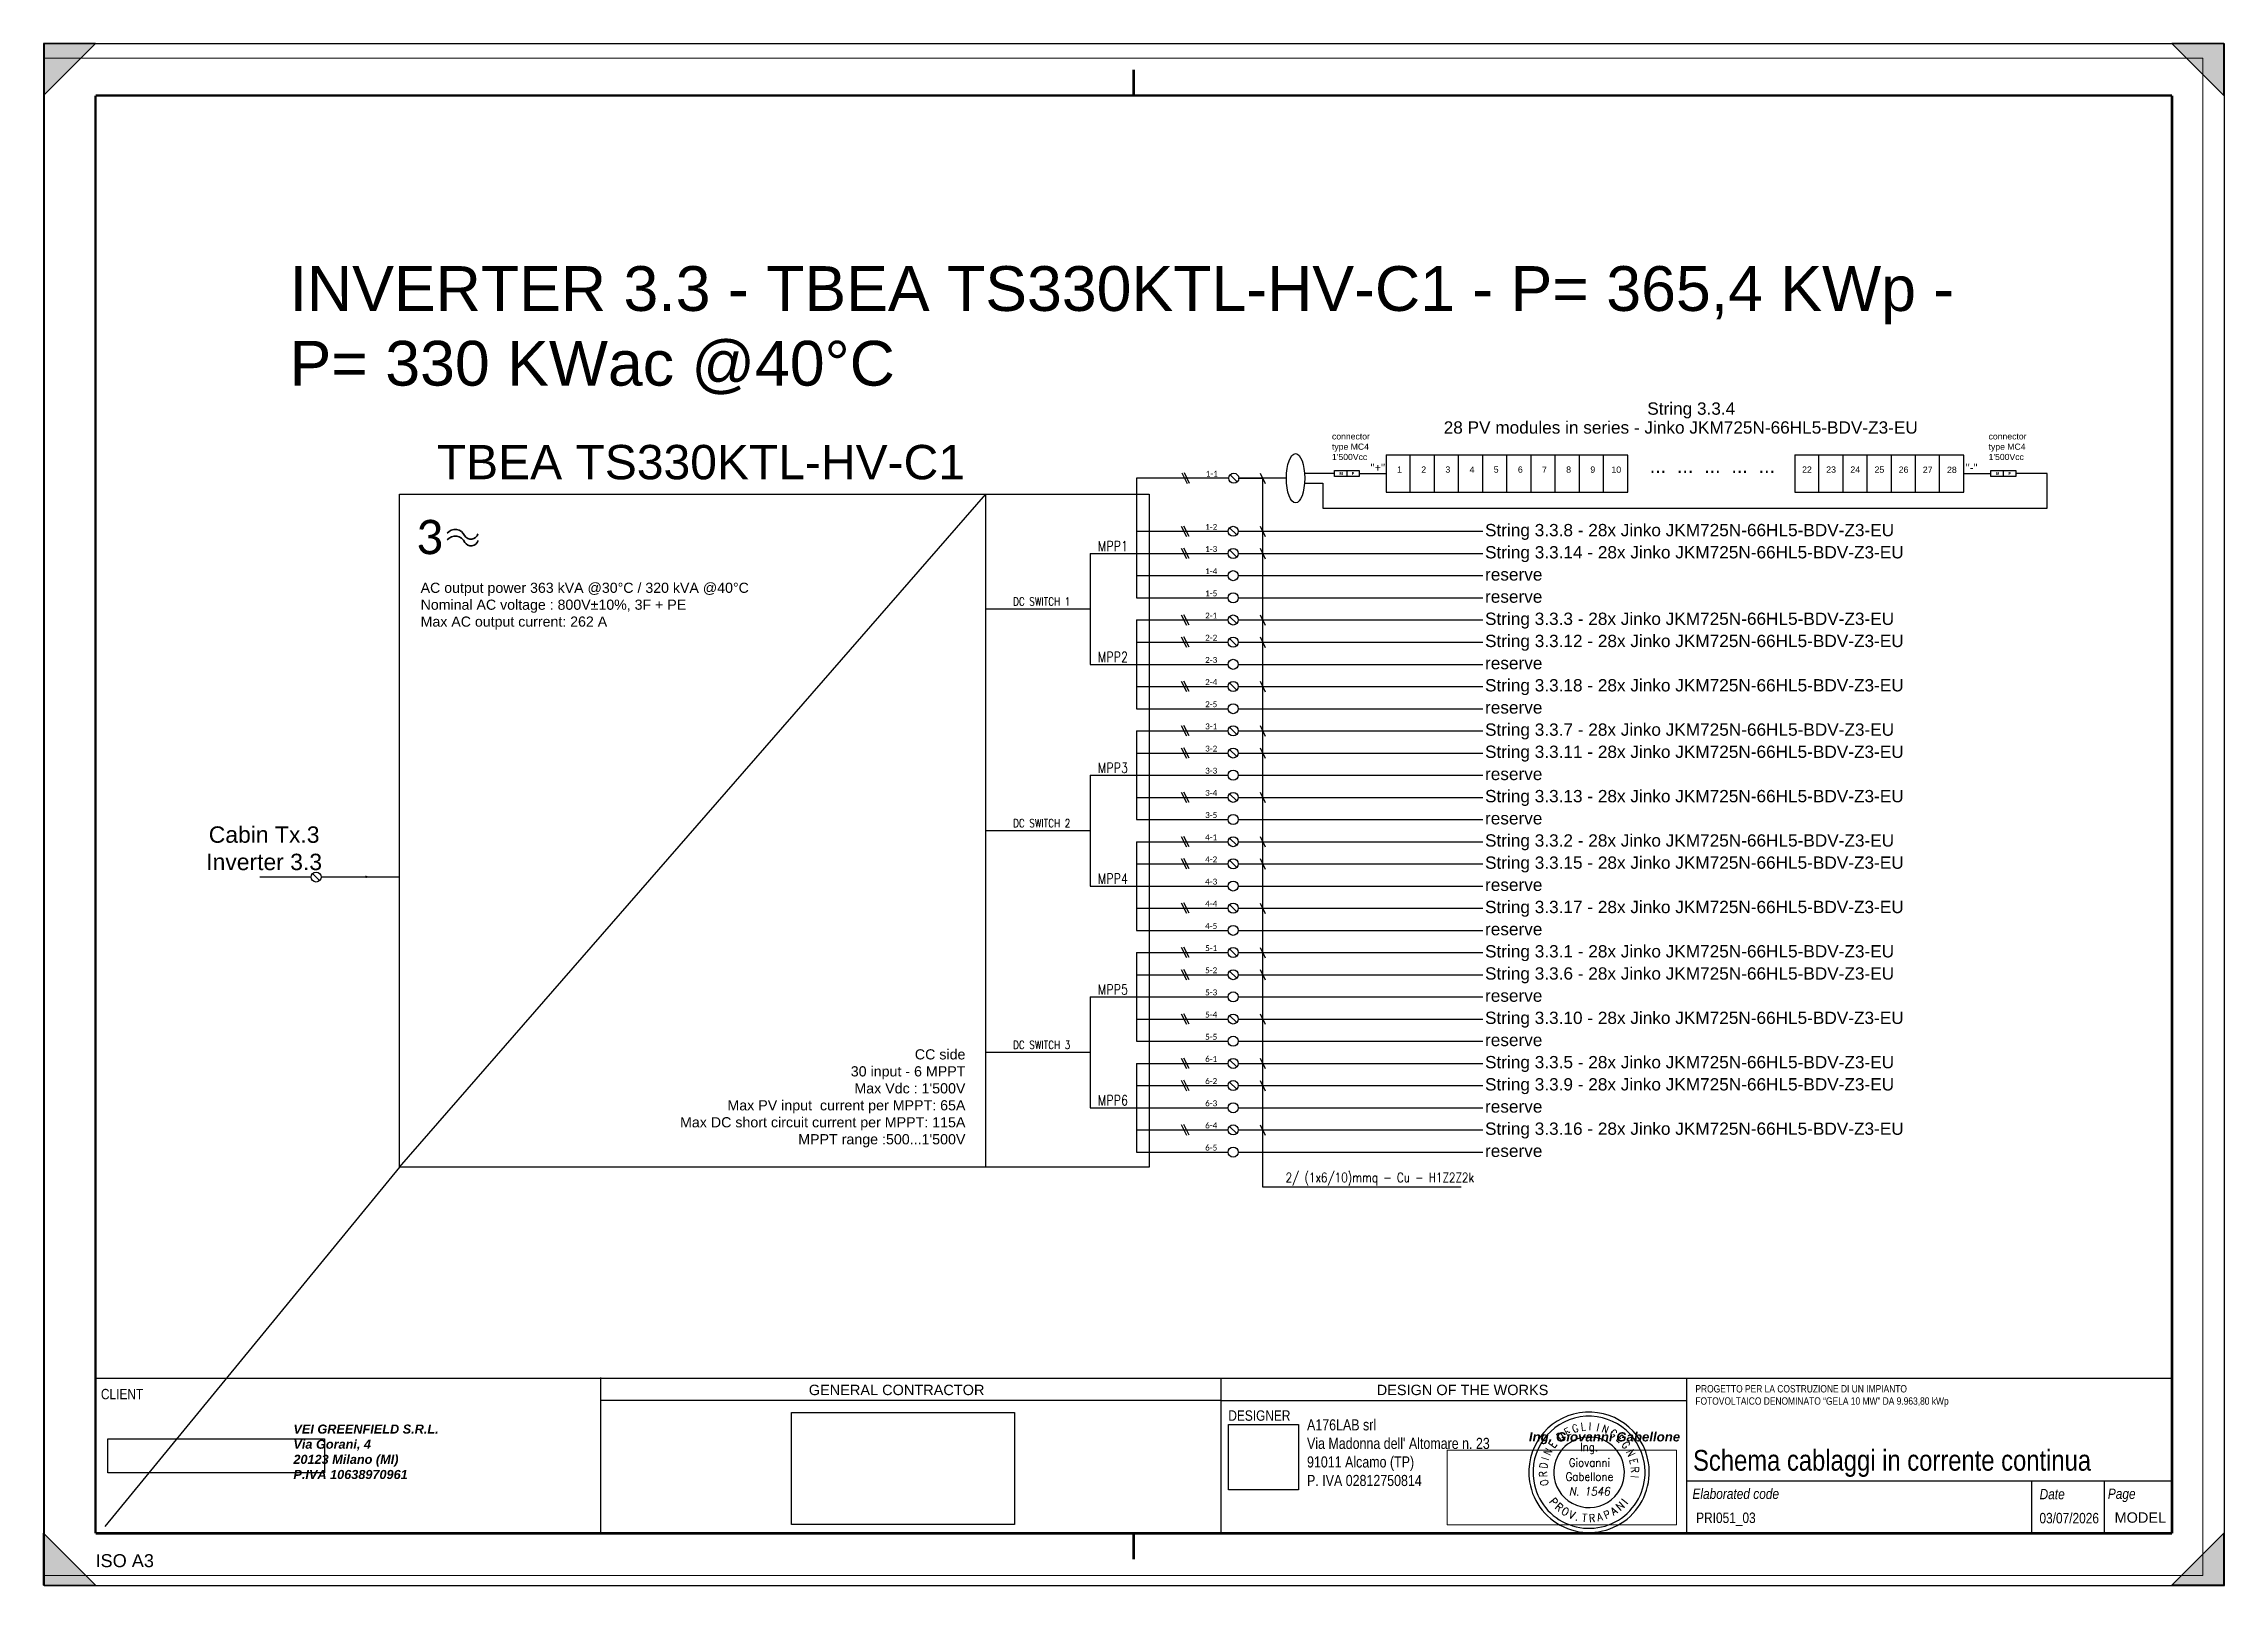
# Paper-space layout '3.3' of a CAD drawing. Header units: millimetres. Extents: x 2 to 422, y 0 to 297.
# The model-space entities are those that its viewports show. They can reach past a viewport. Long polylines and large blocks are cut down to what shows.
import ezdxf
from ezdxf.enums import TextEntityAlignment as Align

# ---------------------------------------------------------------- set-up
doc = ezdxf.new("R2010")
doc.units = ezdxf.units.MM
doc.header["$XCLIPFRAME"] = 2
doc.linetypes.add('CONTINUA', pattern=[0])
doc.linetypes.add('TRATTEGGIATA', pattern=[19.049999999999997, 12.7, -6.349999999999998])
for name, color, linetype in [('-Testi', 1, 'Continuous'), ('firme', 7, 'Continuous'), ('ISO Formato', 7, 'Continuous'), ('ISO FORMATO A3 SENZA TESTATA', 7, 'Continuous'), ('ISO LINEA DI TAGLIO', 253, 'Continuous'), ('ISO Testo', 7, 'Continuous'), ('testata', 7, 'CONTINUA'), ('TIMBRO', 153, 'Continuous'), ('TRATTEGGIATA', 40, 'TRATTEGGIATA')]:
    doc.layers.add(name, color=color, linetype=linetype)
doc.layers.add('Livello 1', color=7, linetype='Continuous', lineweight=0)
doc.styles.add('ARIAL', font='arial.ttf')
doc.styles.add('Formato ISO', font='arial.ttf')
doc.styles.add('Legend', font='calibri.ttf')
doc.styles.add('ROMANS', font='romans.shx', dxfattribs={"width": 0.8, "height": 0.2})
doc.styles.add('ROMANT', font='romant.shx', dxfattribs={"height": 0.2})
doc.styles.add('SIMPLEX', font='SIMPLEX', dxfattribs={"width": 0.8})
doc.styles.get("Standard").update_dxf_attribs({"font": 'arial.ttf'})
doc.styles.add('VALE', font='swissc.ttf')
picture_1 = doc.add_image_def('image1.jpg', size_in_pixel=(539, 175))
picture_2 = doc.add_image_def('image2.png', size_in_pixel=(565, 89))
picture_3 = doc.add_image_def('image3.png', size_in_pixel=(500, 251))
picture_4 = doc.add_image_def('image4.jpg', size_in_pixel=(1111, 1036))

# ---------------------------------------------------------------- blocks, each defined once
blk = doc.blocks.new('A$C63187F01')
at = {"layer": 'TIMBRO'}
for radius, start, end in [(1.15999999999999, 9.105136027296592, 189.1051360272949), (1.07999999999999, 9.105136027296592, 189.1051360272949), (0.679999999999991, 9.105136027296592, 189.1051360272949), (1.15999999999999, 189.1051360272949, 9.105136027296592), (1.07999999999999, 189.1051360272949, 9.105136027296592), (0.679999999999991, 189.1051360272949, 9.105136027296592)]:
    blk.add_arc((0, 0), radius, start, end, dxfattribs=at)
at = {"layer": 'TIMBRO', "style": 'ROMANT', "width": 0.85}
for s, rotation, p in [('E', 28.17592029116496, (-0.3824660734296117, 0.7140165983191907)), ('G', 17.52598430968996, (-0.2439220152376436, 0.772400188038816)), ('L', 7.090058753132115, (-0.0999777312645449, 0.803806228671547)), ('I', 358.7961288682809, (0.0170180748996245, 0.8098212056538756)), ('I', 348.6434814339645, (0.1594998227646158, 0.7941409236011197)), ('N', 339.280516534409, (0.2865722665468979, 0.7576122596989592)), ('N', 63.48437489733794, (-0.7247982432181193, 0.361617901420729)), ('E', 52.40714180735711, (-0.6418162093914364, 0.4941375854581338)), ('D', 38.61204339177493, (-0.505475523407938, 0.632925347284683)), ('G', 327.7755559631449, (0.4319221628173297, 0.685232256440969)), ('E', 317.1256199816696, (0.5511185261302673, 0.5936062416754027)), ('G', 306.4756840001942, (0.6513284743503789, 0.4815300805769171)), ('N', 294.9707234289304, (0.7342841281877384, 0.341945637626182)), ('R', 92.43304528897123, (-0.8092697948665675, -0.0343860308355062)), ('D', 81.56919470707903, (-0.8012468547890723, 0.1187580636865988)), ('I', 72.84733979689435, (-0.7739731119752964, 0.238884118223126)), ('E', 283.8934903389495, (0.7863024527493963, 0.1944953798943487)), ('R', 273.2435543574741, (0.8087024140580465, 0.0458301810675153)), ('O', 103.0829812704469, (-0.7889750302312581, -0.1833532156019828)), ('I', 264.307886566424, (0.8060060775601128, -0.0803380540972825))]:
    blk.add_text(s, height=0.15, rotation=rotation, dxfattribs=at).set_placement(p, align=Align.CENTER)
at = {"layer": 'TIMBRO', "style": 'ROMANS', "width": 0.9}
for s, p in [('Ing.', (1.313009079e-07, 0.4085925105044482)), ('Giovanni', (0.0075545987859016, 0.1075051202444968)), ('Gabellone', (0.007554585066373, -0.1638305355915151))]:
    blk.add_text(s, height=0.16, dxfattribs=at).set_placement(p, align=Align.CENTER)
at = {"layer": 'TIMBRO', "style": 'ROMANS', "oblique": 10, "width": 0.9}
blk.add_text('N. 1546', height=0.16, dxfattribs=at).set_placement((0.007554585066373, -0.4484680293613508), align=Align.CENTER)
at = {"layer": 'TIMBRO', "style": 'ROMANT', "text_generation_flag": 6, "width": 0.9}
for s, rotation, p in [('P', 129.9701413897099, (-0.73572414304485, -0.6166927803541284)), ('R', 139.5111729515321, (-0.623327763049133, -0.7301112927575844)), ('O', 148.8609498648018, (-0.4964321285984569, -0.8216782470621808)), ('V', 158.2107267780695, (-0.3563462401526749, -0.8914131237137182)), ('T', 174.3802347924072, (-0.0940091668817331, -0.9553859306804637)), ('R', 183.7300117056766, (0.0624528102228794, -0.9579664119870015)), ('A', 193.4622252675087, (0.2234920665997322, -0.933622673335947)), ('P', 203.0032568293325, (0.3751521134961706, -0.8836633361973014)), ('A', 212.5442883911549, (0.5164333161652053, -0.8092568380647691)), ('N', 222.6586311643547, (0.6505237136199185, -0.705987888010924)), ('I', 230.858393287566, (0.7445646931580825, -0.605989618477409)), ('.', 165.069514478294, (-0.2473410615262708, -0.9275895640222842))]:
    blk.add_text(s, height=0.15, rotation=rotation, dxfattribs=at).set_placement(p, align=Align.CENTER)
blk = doc.blocks.new('TESTATA_ORIZ')
for points in [[(-0.0699676079475467, 29.90025059768198), (400.149622289405, 29.90025059768198)], [(97.1902921321962, 30.02336188326467), (97.1902921321962, -0.0177559400219707)], [(216.7129702017337, 29.90025059768198), (216.7129702017337, 0)], [(306.4132899808174, 29.95782913373592), (306.4132899808174, -0.0373489915230039)], [(216.7129702017337, 25.58466010262339), (97.1902921321962, 25.58466010262339)], [(216.7129702017337, 25.58466010262339), (306.4132899808174, 25.58466010262339)], [(306.4132899808174, 10.09393447839386), (399.9946335071397, 10.09393447839386)], [(372.8528758033935, 10.06120158330736), (372.8528758033935, -0.0017945035822322)], [(386.8552724335677, 10.09393447839386), (386.8552724335677, 0)]]:
    blk.add_lwpolyline(points)
blk.add_lwpolyline([(0, 29.90025059768198), (400, 29.90025059768198), (400, 0), (0, 0)], close=True)
at = {"layer": 'firme', "xscale": 10, "yscale": 10, "zscale": 10}
blk.add_blockref('A$C63187F01', (287.6416002064349, 11.75734535063213), dxfattribs=at)
at = {"char_height": 2, "attachment_point": 1, "style": 'VALE'}
for s, width, insert in [('\\pxql;CLIENT', 62.13257653758773, (0.9716305739987092, 27.82619541131167)), ('\\pxql;DESIGNER', 62.13257653758773, (218.152149374866, 23.68897433024338)), ('\\pxql;{\\fSwis721 Cn BT|b0|i1|c0|p34;Elaborated code}', 57.42921800797819, (307.5581105855974, 8.620199347302531)), ('\\pxql;{\\fSwis721 Cn BT|b0|i1|c0|p34;Date}', 57.42921800797819, (374.4343936400085, 8.559032495573973)), ('\\pxql;{\\fSwis721 Cn BT|b0|i1|c0|p34;Page}', 57.42921800797819, (387.5775412735152, 8.620199347302531))]:
    blk.add_mtext_dynamic_manual_height_columns(s, width=width, gutter_width=25, heights=[8.879778938413974], dxfattribs=dict(at, insert=insert))
at = {"attachment_point": 4, "style": 'VALE'}
for s, insert, char_height, width in [('{\\f@Arial Unicode MS|b0|i0|c0|p34;GENERAL CONTRACTOR}', (137.3333100181189, 27.61036141397017), 2, 62.13257653758773), ('{\\f@Arial Unicode MS|b0|i0|c0|p34;DESIGN OF THE WORKS}', (246.743246528662, 27.61036141397017), 2, 62.13257653758773), ('{\\H0.83333x;\\C250;\\c1710618;PROGETTO PER LA COSTRUZIONE DI UN IMPIANTO\\PFOTOVOLTAICO DENOMINATO “GELA 10 MW” DA 9.963,80 kWp}', (308.1288091407623, 26.45304518701414), 1.7, 96.45484136060873)]:
    blk.add_mtext(s, dxfattribs=dict(at, insert=insert, char_height=char_height, width=width))
at = {"insert": (388.8723227745414, 3.023095414783931), "char_height": 2, "attachment_point": 4}
blk.add_mtext('MODEL', dxfattribs=at)
at = {"style": 'VALE'}
for tag, height, p in [('TITOLO_ELABORATO', 4, (307.6799596854908, 14.06286495316817)), ('EL', 2, (308.2763400574549, 2.988306874538372)), ('DATA1', 2, (374.4038837955039, 2.927140022809808))]:
    blk.add_attdef(tag, text='', height=height, dxfattribs=at).set_placement(p, align=Align.MIDDLE_LEFT)
at = {"layer": 'Livello 1'}
for s, insert, char_height, attachment_point in [('\\pxql;{\\fArial|b1|i1|c0|p34;\\H0.58333x;\\C250;\\c1710618;VEI GREENFIELD S.R.L.\\PVia Gorani, 4\\P20123 Milano (MI)\\PP.IVA 10638970961}', (52.04005891364793, 20.95944437869185), 3, 2), ('{\\fArial|b1|i1|c0|p34;\\H11.83894x;\\W1.02632;Ing. Giovanni Gabellone}', (276.05221707422, 17.16431292448878), 0.15, 7)]:
    blk.add_mtext(s, dxfattribs=dict(at, insert=insert, char_height=char_height, attachment_point=attachment_point))
at = {"layer": 'testata', "linetype": 'CONTINUA', "lineweight": 25, "insert": (258.7298298923781, 15.52275412109771), "char_height": 3, "width": 50.83305338474382, "attachment_point": 5, "style": 'ARIAL'}
blk.add_mtext("\\pxql;{\\H0.71429x;\\W0.8;A176LAB srl\\PVia Madonna dell' Altomare n. 23\\P91011 Alcamo (TP)\\PP. IVA 02812750814}", dxfattribs=at)
image = blk.add_image(picture_3, insert=(134.0290691254413, 1.710914103838149), size_in_units=(42.92731988865225, 21.549514584103427))
image.dxf.flags = 7
image = blk.add_image(picture_2, insert=(2.286596279577508, 11.651344692531), size_in_units=(41.74781706432985, 6.5762048119032945))
image.set_boundary_path([(-0.5, -0.5), (564.5, 88.49999999999999)])
image.dxf.clipping = 0
image = blk.add_image(picture_4, insert=(218.2123042816674, 8.373210778518114), size_in_units=(13.48003219349629, 12.570039021118054))
image.dxf.flags = 7
at = {"color": 7, "lineweight": 0, "true_color": 0xffffff}
image = blk.add_image(picture_1, insert=(260.2868776868563, 1.650954984690542), size_in_units=(44.21120616239327, 14.354287715062734), dxfattribs=at)
image.set_boundary_path([(-0.5, -0.5), (538.4999999999999, 174.5)])
image.dxf.clipping = 0
blk = doc.blocks.new('*U100')
at = {"layer": 'ISO Testo'}
h = blk.add_hatch(color=256, dxfattribs=at)
h.paths.add_polyline_path([(420.0000090385009, 297.0325926260448), (410.000009038501, 297.0325926260448), (420.0000090385009, 287.0325926260448)])
h.paths.add_polyline_path([(420.0000090385009, 10.03259262604479), (410.000009038501, 0.0325926260447886), (420.0000090385009, 0.0325926260447886)])
h.paths.add_polyline_path([(9.0385010481e-06, 10.03259262604479), (9.0385010481e-06, 0.0325926260447886), (10.00000903850104, 0.0325926260447886)])
h.paths.add_polyline_path([(10.00000903850104, 297.0325926260448), (9.0385010481e-06, 297.0325926260448), (9.0385010481e-06, 287.0325926260448)])
at = {"layer": 'ISO Formato', "const_width": 0.5}
for points in [[(210.0000090385011, 287.0325926260448), (10.00000903850104, 287.0325926260448)], [(10.00000903850104, 287.0325926260448), (10.00000903850104, 10.03259262604479)], [(10.00000903850104, 10.03259262604479), (210.0000090385011, 10.03259262604479)]]:
    blk.add_lwpolyline(points, dxfattribs=at)
at = {"layer": 'ISO FORMATO A3 SENZA TESTATA', "const_width": 0.5}
for points in [[(210.0000090385011, 287.0325926260448), (410.000009038501, 287.0325926260448)], [(410.000009038501, 287.0325926260448), (410.000009038501, 10.03259262604479)], [(410.000009038501, 10.03259262604479), (210.0000090385011, 10.03259262604479)]]:
    blk.add_lwpolyline(points, dxfattribs=at)
at = {"layer": 'ISO LINEA DI TAGLIO'}
blk.add_lwpolyline([(0.0974469984366806, -1.8687860575e-06), (420.1012052352025, -1.8687860575e-06), (420.1012052352025, 297.0122579247036), (0.0974469984366806, 297.0122579247036)], close=True, dxfattribs=at)
at = {"layer": 'ISO Testo'}
for p, q in [((9.0385010481e-06, 297.0325926260448), (9.0385010481e-06, 287.0325926260448)), ((10.00000903850104, 297.0325926260448), (9.0385010481e-06, 297.0325926260448)), ((10.00000903850104, 297.0325926260448), (9.0385010481e-06, 287.0325926260448)), ((420.0000090385009, 297.0325926260448), (410.000009038501, 297.0325926260448)), ((420.0000090385009, 287.0325926260448), (410.000009038501, 297.0325926260448)), ((420.0000090385009, 287.0325926260448), (420.0000090385009, 297.0325926260448)), ((9.0385010481e-06, 0.0325926260447886), (9.0385010481e-06, 10.03259262604479)), ((9.0385010481e-06, 10.03259262604479), (10.00000903850104, 0.0325926260447886)), ((410.000009038501, 0.0325926260447886), (420.0000090385009, 10.03259262604479)), ((420.0000090385009, 0.0325926260447886), (420.0000090385009, 10.03259262604479)), ((9.0385010481e-06, 0.0325926260447886), (10.00000903850104, 0.0325926260447886)), ((420.0000090385009, 0.0325926260447886), (410.000009038501, 0.0325926260447886))]:
    blk.add_line(p, q, dxfattribs=at)
at = {"layer": 'ISO Testo', "const_width": 0.5}
for points in [[(210.0000090385011, 287.0325926260448), (210.0000090385011, 292.0325926260448)], [(210.0000090385011, 10.03259262604479), (210.0000090385011, 5.032592626044788)]]:
    blk.add_lwpolyline(points, dxfattribs=at)
at = {"layer": 'ISO Testo', "style": 'Formato ISO'}
blk.add_text('ISO A3', height=2.5, dxfattribs=at).set_placement((10.00000903850104, 3.512349110778814))
blk = doc.blocks.new('P00102')
at = {"color": 1, "linetype": 'ByBlock', "lineweight": 25}
for p, q in [((0.0185414473933605, 3.62500173526314), (-3.581458552606548, -3.574998264736676)), ((1.818541447393428, 3.62500173526314), (-1.78145855260648, -3.574998264736676)), ((3.618541447393609, 3.62500173526314), (0.0185414473934742, -3.574998264736676))]:
    blk.add_line(p, q, dxfattribs=at)
blk = doc.blocks.new('P00')
at = {"color": 1}
for points in [[(-18.69457844420282, 25.69178981461047), (6.820592160970078, -25.33855139573532)], [(19.57817746355653, -25.33855139573532), (-5.93699314161455, 25.69178981461047)]]:
    blk.add_lwpolyline(points, dxfattribs=at)

msp = doc.modelspace()

# ---------------------------------------------------------------- linework, layer by layer
for points in [[(50085.93061001699, 139496.449076063), (50207.20168132278, 139496.449076063), (50207.20168132278, 139465.7554456382), (50085.93061001699, 139465.7554456382)], [(53309.25326796039, 139496.449076063), (53430.52433926618, 139496.449076063), (53430.52433926618, 139465.7554456382), (53309.25326796039, 139465.7554456382)], [(45496.31285879033, 139379.218536011), (49176.36127245453, 139379.218536011), (49176.36127245453, 136074.845540222), (45496.31285879033, 136074.845540222)]]:
    msp.add_lwpolyline(points, close=True)
for points in [[(50146.56614566988, 139496.449076063), (50146.56614566988, 139465.7554456382)], [(50340.07795327831, 139572.287454484), (50340.07795327831, 139389.9170672172), (51525.84931087432, 139389.9170672172), (51525.84931087432, 139571.7611349596), (50340.07795327831, 139571.7611349596)], [(50458.6550890379, 139389.9170672172), (50458.6550890379, 139571.7611349596)], [(50577.23222479749, 139389.653907455), (50577.23222479749, 139571.4979751974)], [(50695.8093605571, 139389.3907476927), (50695.8093605571, 139571.2348154352)], [(50814.38649631671, 139389.9170672172), (50814.38649631671, 139571.7611349596)], [(50932.96363207631, 139389.653907455), (50932.96363207631, 139571.4979751974)], [(51051.54076783592, 139389.3907476927), (51051.54076783592, 139571.2348154352)], [(51170.11790359551, 139389.9170672172), (51170.11790359551, 139571.7611349596)], [(51288.69503935511, 139389.653907455), (51288.69503935511, 139571.4979751974)], [(51407.27217511471, 139389.3907476927), (51407.27217511471, 139571.2348154352)], [(52345.84931087432, 139572.287454484), (52345.84931087432, 139389.9170672172), (53175.88926119154, 139389.9170672172), (53175.88926119154, 139571.7611349596), (52345.84931087432, 139571.7611349596)], [(52464.42644663392, 139389.9170672172), (52464.42644663392, 139571.7611349596)], [(52583.00358239353, 139389.653907455), (52583.00358239353, 139571.4979751974)], [(52701.58071815313, 139389.3907476927), (52701.58071815313, 139571.2348154352)], [(52820.15785391273, 139389.9170672172), (52820.15785391273, 139571.7611349596)], [(52938.73498967233, 139389.653907455), (52938.73498967233, 139571.4979751974)], [(52938.73498967233, 139389.653907455), (52938.73498967233, 139571.4979751974)], [(53057.31212543194, 139389.3907476927), (53057.31212543194, 139571.2348154352)], [(53057.31212543194, 139389.3907476927), (53057.31212543194, 139571.2348154352)], [(53175.88926119154, 139389.9170672172), (53175.88926119154, 139571.7611349596)], [(53369.88880361329, 139496.449076063), (53369.88880361329, 139465.7554456382)], [(49115.2, 139457.8734797899), (49115.2, 138870.7452359463)], [(49609.52809284357, 139440.4876597593), (49574.7564527823, 139475.2592998206)], [(49613.82677697381, 139457.8734797899), (49733.8267769738, 139457.8734797899), (49733.8267769738, 135978.427001942)], [(49721.06919167122, 139483.3886503951), (49746.58436227639, 139432.3583091847)], [(49721.06919167122, 139483.3886503951), (49746.5843622764, 139432.3583091847)], [(50207.20168132278, 139481.1022608506), (50340.07795327831, 139481.1022608506)], [(53176.37699600487, 139481.1022608506), (53309.25326796039, 139481.1022608506)], [(45496.31285879033, 136074.845540222), (48374.58218751868, 139379.218536011)], [(48374.58218751868, 136074.845540222), (48374.58218751868, 139379.218536011)], [(49606.62533452414, 139179.8771845939), (49571.85369446286, 139214.6488246551)], [(49721.06919167122, 139222.7781752297), (49746.58436227639, 139171.7478340193)], [(48887, 139088.4237483984), (49115.2, 139088.4237483984)], [(48887, 139088.4237483984), (48887, 138544.227467268)], [(49606.62533452414, 139071.0379283678), (49571.85369446286, 139105.809568429)], [(49721.06919167122, 139113.9389190036), (49746.58436227639, 139062.9085777932)], [(48374.58218751868, 138816.3256078332), (48887, 138816.3256078332)], [(49115.2, 138761.9059797202), (49115.2, 138326.5489548159)], [(49606.62533452414, 138744.5201596896), (49571.85369446286, 138779.2917997508)], [(49721.06919167122, 138787.4211503254), (49746.58436227639, 138736.390809115)], [(49606.62533452414, 138635.6809034635), (49571.85369446286, 138670.4525435247)], [(49721.06919167122, 138678.5818940993), (49746.58436227639, 138627.5515528889)], [(48887, 138544.227467268), (49115.2, 138544.227467268)], [(49606.62533452414, 138418.0023910113), (49571.85369446286, 138452.7740310725)], [(49721.06919167122, 138460.9033816471), (49746.58436227639, 138409.8730404368)], [(49115.2, 138217.7096985897), (49115.2, 137782.3526736854)], [(49606.62533452414, 138200.3238785591), (49571.85369446286, 138235.0955186203)], [(49721.06919167122, 138243.2248691949), (49746.58436227639, 138192.1945279845)], [(49606.62533452414, 138091.484622333), (49571.85369446286, 138126.2562623943)], [(49721.06919167122, 138134.3856129689), (49746.58436227639, 138083.3552717585)], [(48887, 138000.0311861376), (49115.2, 138000.0311861376)], [(48887, 138000.0311861376), (48887, 137455.8349050071)], [(49606.62533452414, 137873.8061098809), (49571.85369446286, 137908.5777499421)], [(49721.06919167122, 137916.7071005167), (49746.58436227639, 137865.6767593063)], [(48374.58218751868, 137727.9330455724), (48887, 137727.9330455724)], [(49115.2, 137673.5134174593), (49115.2, 137238.156392555)], [(49606.62533452414, 137656.1275974287), (49571.85369446286, 137690.8992374899)], [(49721.06919167122, 137699.0285880645), (49746.58436227639, 137647.9982468541)], [(49606.62533452414, 137547.2883412026), (49571.85369446286, 137582.0599812638)], [(49721.06919167122, 137590.1893318384), (49746.58436227639, 137539.158990628)], [(45104.44726401697, 137482.677066225), (45069.67562395568, 137517.4487062863)], [(45496.31285879033, 137500.0628862556), (45111.64870646664, 137500.0628862556)], [(48887, 137455.8349050071), (49115.2, 137455.8349050071)], [(49606.62533452414, 137329.6098287505), (49571.85369446286, 137364.3814688117)], [(49721.06919167122, 137372.5108193863), (49746.58436227639, 137321.4804781759)], [(49606.62533452414, 137111.9313162983), (49571.85369446286, 137146.7029563595)], [(49721.06919167122, 137154.8323069341), (49746.58436227639, 137103.8019657237)], [(49115.2, 137129.3171363289), (49115.2, 136693.9601114246)], [(49606.62533452414, 137003.0920600722), (49571.85369446286, 137037.8637001335)], [(49721.06919167122, 137045.993050708), (49746.58436227639, 136994.9627094977)], [(48887, 136911.6386238767), (49115.2, 136911.6386238767)], [(48887, 136911.6386238767), (48887, 136367.4423427463)], [(49606.62533452414, 136785.4135476201), (49571.85369446286, 136820.1851876812)], [(49721.06919167122, 136828.3145382559), (49746.58436227639, 136777.2841970454)], [(48374.58218751868, 136639.5404833115), (48887, 136639.5404833115)], [(49606.62533452414, 136567.7350351679), (49571.85369446286, 136602.5066752291)], [(49721.06919167122, 136610.6360258037), (49746.58436227639, 136559.6056845933)], [(49115.2, 136585.1208551985), (49115.2, 136149.7638302941)], [(49721.06919167122, 136501.7967695776), (49746.58436227639, 136450.7664283672)], [(49606.62533452414, 136458.8957789418), (49571.85369446286, 136493.667419003)], [(48887, 136367.4423427463), (49115.2, 136367.4423427463)], [(49721.06919167122, 136284.1182571254), (49746.58436227639, 136233.0879159151)], [(49606.62533452414, 136241.2172664896), (49571.85369446286, 136275.9889065509)], [(49733.8267769738, 135978.427001942), (50708.8267769738, 135978.427001942)]]:
    msp.add_lwpolyline(points)
at = {"color": 40}
for points in [[(49567.55227281294, 139457.8734797899), (49115.2, 139457.8734797899)], [(49850.46758333334, 139457.8734797899), (49616.73227281293, 139457.8734797899)], [(49940.24790516484, 139482.8734797899), (50085.15267145494, 139482.8734797899)], [(49940.24790516484, 139432.8734797899), (50028.67750244538, 139432.8734797899), (50028.67750244538, 139310.7936415459), (53585.6488028524, 139310.7936415459), (53585.48743662462, 139481.1022608506), (53430.52433926618, 139481.1022608506)]]:
    msp.add_lwpolyline(points, dxfattribs=at)
at = {"color": 40, "linetype": 'Continuous'}
for points in [[(49115.2, 139197.2630046245), (49564.64951449349, 139197.2630046245)], [(49613.82951449349, 139197.2630046245), (50814.31201643589, 139197.2630046245)], [(49115.2, 139088.4237483984), (49564.64951449349, 139088.4237483984)], [(49613.82951449349, 139088.4237483984), (50814.31201643589, 139088.4237483984)], [(49115.2, 138761.9059797202), (49564.64951449349, 138761.9059797202)], [(49613.82951449349, 138761.9059797202), (50814.31201643589, 138761.9059797202)], [(49115.2, 138653.0667234941), (49564.64951449349, 138653.0667234941)], [(49613.82951449349, 138653.0667234941), (50814.31201643589, 138653.0667234941)], [(49115.2, 138435.3882110419), (49564.64951449349, 138435.3882110419)], [(49613.82951449349, 138435.3882110419), (50814.31201643589, 138435.3882110419)], [(49115.2, 138217.7096985897), (49564.64951449349, 138217.7096985897)], [(49613.82951449349, 138217.7096985897), (50814.31201643589, 138217.7096985897)], [(49115.2, 138108.8704423637), (49564.64951449349, 138108.8704423637)], [(49613.82951449349, 138108.8704423637), (50814.31201643589, 138108.8704423637)], [(49115.2, 137891.1919299115), (49564.64951449349, 137891.1919299115)], [(49613.82951449349, 137891.1919299115), (50814.31201643589, 137891.1919299115)], [(49115.2, 137673.5134174593), (49564.64951449349, 137673.5134174593)], [(49613.82951449349, 137673.5134174593), (50814.31201643589, 137673.5134174593)], [(49115.2, 137346.9956487811), (49564.64951449349, 137346.9956487811)], [(49613.82951449349, 137346.9956487811), (50814.31201643589, 137346.9956487811)]]:
    msp.add_lwpolyline(points, dxfattribs=at)
at = {"color": 8, "linetype": 'Continuous'}
for points in [[(49115.2, 138979.5844921723), (49564.64951449349, 138979.5844921723)], [(49613.82951449349, 138979.5844921723), (50814.31201643589, 138979.5844921723)], [(49115.2, 138870.7452359463), (49564.64951449349, 138870.7452359463)], [(49613.82951449349, 138870.7452359463), (50814.31201643589, 138870.7452359463)], [(49115.2, 138544.227467268), (49564.64951449349, 138544.227467268)], [(49613.82951449349, 138544.227467268), (50814.31201643589, 138544.227467268)], [(49115.2, 138326.5489548159), (49564.64951449349, 138326.5489548159)], [(49613.82951449349, 138326.5489548159), (50814.31201643589, 138326.5489548159)], [(49115.2, 138000.0311861376), (49564.64951449349, 138000.0311861376)], [(49613.82951449349, 138000.0311861376), (50814.31201643589, 138000.0311861376)], [(49115.2, 137782.3526736854), (49564.64951449349, 137782.3526736854)], [(49613.82951449349, 137782.3526736854), (50814.31201643589, 137782.3526736854)], [(49115.2, 137455.8349050071), (49564.64951449349, 137455.8349050071)], [(49613.82951449349, 137455.8349050071), (50814.31201643589, 137455.8349050071)], [(49115.2, 137238.156392555), (49564.64951449349, 137238.156392555)], [(49613.82951449349, 137238.156392555), (50814.31201643589, 137238.156392555)], [(49115.2, 136911.6386238767), (49564.64951449349, 136911.6386238767)], [(49613.82951449349, 136911.6386238767), (50814.31201643589, 136911.6386238767)], [(49115.2, 136693.9601114246), (49564.64951449349, 136693.9601114246)], [(49613.82951449349, 136693.9601114246), (50814.31201643589, 136693.9601114246)], [(49115.2, 136367.4423427463), (49564.64951449349, 136367.4423427463)], [(49613.82951449349, 136367.4423427463), (50814.31201643589, 136367.4423427463)], [(49115.2, 136149.7638302941), (49564.64951449349, 136149.7638302941)], [(49613.82951449349, 136149.7638302941), (50814.31201643589, 136149.7638302941)]]:
    msp.add_lwpolyline(points, dxfattribs=at)
at = {"color": 4}
msp.add_lwpolyline([(45062.47418150603, 137500.0628862556), (44810.32062109006, 137500.0628862556)], dxfattribs=at)
at = {"color": 7}
for centre in [(49592.14227281294, 139457.8734797899), (49589.23951449349, 139197.2630046245), (49589.23951449349, 139088.4237483984), (49589.23951449349, 138761.9059797202), (49589.23951449349, 138653.0667234941), (49589.23951449349, 138435.3882110419), (49589.23951449349, 138217.7096985897), (49589.23951449349, 138108.8704423637), (49589.23951449349, 137891.1919299115), (49589.23951449349, 137673.5134174593), (49589.23951449349, 137564.6741612332), (49589.23951449349, 137346.9956487811), (49589.23951449349, 137129.3171363289), (49589.23951449349, 137020.4778801028), (49589.23951449349, 136802.7993676506), (49589.23951449349, 136585.1208551985), (49589.23951449349, 136476.2815989724), (49589.23951449349, 136258.6030865202)]:
    msp.add_circle(centre, 24.59, dxfattribs=at)
at = {"color": 8}
for centre in [(49589.23951449349, 138979.5844921723), (49589.23951449349, 138870.7452359463), (49589.23951449349, 138544.227467268), (49589.23951449349, 138326.5489548159), (49589.23951449349, 138000.0311861376), (49589.23951449349, 137782.3526736854), (49589.23951449349, 137455.8349050071), (49589.23951449349, 137238.156392555), (49589.23951449349, 136911.6386238767), (49589.23951449349, 136693.9601114246), (49589.23951449349, 136367.4423427463), (49589.23951449349, 136149.7638302941)]:
    msp.add_circle(centre, 24.59, dxfattribs=at)
msp.add_circle((45087.06144398633, 137500.0628862556), 24.58726248030871)
at = {"lineweight": 35}
for centre, radius, start, end in [((45769.89632148021, 139156.7123058284), 50.10158679896896, 22.57714482321823, 141.9873610374973), ((45770.68250298691, 139123.8204133665), 50.10158679897022, 22.57714482321823, 141.9873610374973), ((45847.10980907316, 139195.2854924432), 36.4958631825816, 211.9962466631755, 342.6174202888712), ((45847.89599057986, 139162.3935999812), 36.49586318257663, 211.9962466631755, 342.6174202888712)]:
    msp.add_arc(centre, radius, start, end, dxfattribs=at)
msp.add_ellipse((49895.35774424908, 139457.8734797899), major_axis=(0, -121.0803726117519), ratio=0.370746801875944)
at = {"layer": 'Defpoints', "color": 1}
msp.add_line((45496.31285879033, 136074.845540222), (44050.84794279355, 134310.9891258013), dxfattribs=at)
at = {"layer": 'TRATTEGGIATA', "color": 40, "linetype": 'Continuous', "ltscale": 0.5}
for points in [[(49115.2, 137564.6741612332), (49564.64951449349, 137564.6741612332)], [(49613.82951449349, 137564.6741612332), (50814.31201643589, 137564.6741612332)], [(49115.2, 137129.3171363289), (49564.64951449349, 137129.3171363289)], [(49613.82951449349, 137129.3171363289), (50814.31201643589, 137129.3171363289)], [(49115.2, 137020.4778801028), (49564.64951449349, 137020.4778801028)], [(49613.82951449349, 137020.4778801028), (50814.31201643589, 137020.4778801028)], [(49115.2, 136802.7993676506), (49564.64951449349, 136802.7993676506)], [(49613.82951449349, 136802.7993676506), (50814.31201643589, 136802.7993676506)], [(49115.2, 136585.1208551985), (49564.64951449349, 136585.1208551985)], [(49613.82951449349, 136585.1208551985), (50814.31201643589, 136585.1208551985)], [(49115.2, 136476.2815989724), (49564.64951449349, 136476.2815989724)], [(49613.82951449349, 136476.2815989724), (50814.31201643589, 136476.2815989724)], [(49115.2, 136258.6030865202), (49564.64951449349, 136258.6030865202)], [(49613.82951449349, 136258.6030865202), (50814.31201643589, 136258.6030865202)]]:
    msp.add_lwpolyline(points, dxfattribs=at)

# ---------------------------------------------------------------- block references
for name, p in [('P00', (49355.82184103979, 139458.0506807735)), ('P00', (49352.91908272034, 139197.440205608)), ('P00', (49352.91908272034, 139088.6009493819)), ('P00', (49352.91908272034, 138762.0831807037)), ('P00', (49352.91908272034, 138653.2439244776)), ('P00', (49352.91908272034, 138435.5654120255)), ('P00', (49352.91908272034, 138217.8868995732)), ('P00', (49352.91908272034, 138109.0476433472)), ('P00', (49352.91908272034, 137891.369130895)), ('P00', (49352.91908272034, 137673.6906184428)), ('P00', (49352.91908272034, 137564.8513622167)), ('P00102', (45331.85333343955, 137499.8856852721)), ('P00', (49352.91908272034, 137347.1728497646)), ('P00', (49352.91908272034, 137129.4943373124)), ('P00', (49352.91908272034, 137020.6550810863)), ('P00', (49352.91908272034, 136802.9765686341)), ('P00', (49352.91908272034, 136585.298056182)), ('P00', (49352.91908272034, 136476.4587999559)), ('P00', (49352.91908272034, 136258.7802875037))]:
    msp.add_blockref(name, p)

# ---------------------------------------------------------------- texts
at = {"layer": '-Testi', "color": 7, "attachment_point": 5, "style": 'SIMPLEX'}
for s, insert, char_height, width in [('MPP1', (48998.89967799138, 139124.7136184267), 50, 54.43236395770274), ('DC SWITCH 1', (48649.07029740421, 138852.6154778615), 40, 391.7310769769952), ('MPP2', (48998.89967799138, 138580.5173372963), 50, 54.43236395770274), ('MPP3', (48998.89967799138, 138036.3210561658), 50, 54.43236395770274), ('DC SWITCH 2', (48649.07029740421, 137764.2229156007), 40, 391.7310769769952), ('MPP4', (48998.89967799138, 137492.1247750354), 50, 54.43236395770274), ('MPP5', (48998.89967799138, 136947.928493905), 50, 54.43236395770274), ('DC SWITCH 3', (48649.07029740421, 136675.8303533398), 40, 391.7310769769952), ('MPP6', (48998.89967799138, 136403.7322127746), 50, 54.43236395770274), ('2/ (1x6/10)mmq - Cu - H1Z2Z2k', (50308.95899619821, 136017.0471959505), 46.62125793982331, 1811.153034310845)]:
    msp.add_mtext(s, dxfattribs=dict(at, insert=insert, char_height=char_height, width=width))
for s, insert, char_height, width, attachment_point in [('INVERTER 3.3 - TBEA TS330KTL-HV-C1 - P= 365,4 KWp - P= 330 KWac @40°C', (44957.13151387792, 140499.1530570566), 220, 8459.92081239587, 1), ('28 PV modules in series - Jinko JKM725N-66HL5-BDV-Z3-EU', (50622.64598477224, 139737.3184071607), 60.44320266841616, 2681.977403692902, 1), ('TBEA TS330KTL-HV-C1', (45679.64532830426, 139621.4297163469), 168.7039978620646, 3487.591366341201, 1), ("connector type MC4\\P1'500Vcc", (50074.2881078137, 139678.6229730185), 30.34407766993254, 266.3468481861055, 1), ("connector type MC4\\P1'500Vcc", (53297.61076575709, 139678.6229730185), 30.34407766993254, 266.3468481861055, 1), ("''+''", (50263.39262257919, 139529.0509238846), 38.08496559255708, 72.40086885169148, 1), ('1 ', (50393.93086492772, 139515.864103422), 30.84489911294951, 30.84489911294951, 1), ('2 ', (50512.50800068731, 139515.864103422), 30.84489911294951, 30.84489911294951, 1), ('3 ', (50631.08513644691, 139515.864103422), 30.84489911294951, 30.84489911294951, 1), ('4 ', (50749.66227220652, 139515.3377838975), 30.84489911294951, 30.84489911294951, 1), ('5 ', (50868.23940796613, 139515.864103422), 30.84489911294951, 30.84489911294951, 1), ('6 ', (50986.81654372573, 139515.864103422), 30.84489911294951, 30.84489911294951, 1), ('7 ', (51105.39367948534, 139515.3377838975), 30.84489911294951, 30.84489911294951, 1), ('8 ', (51223.97081524493, 139515.864103422), 30.84489911294951, 30.84489911294951, 1), ('9 ', (51342.54795100452, 139515.6009436597), 30.84489911294951, 30.84489911294951, 1), ('10 ', (51445.94489373631, 139515.3377838975), 30.84489911294951, 30.84489911294951, 1), ('...  ...  ...  ...  ... ', (51634.23029371597, 139552.9027629267), 68.89403447450137, 747.0275359160767, 1), ('22 ', (52381.89688650487, 139515.6009436597), 30.84489911294951, 30.84489911294951, 1), ('23 ', (52500.47402226446, 139515.864103422), 30.84489911294951, 30.84489911294951, 1), ('24 ', (52619.05115802406, 139515.864103422), 30.84489911294951, 30.84489911294951, 1), ('25 ', (52737.62829378367, 139515.6009436597), 30.84489911294951, 30.84489911294951, 1), ('26 ', (52856.20542954327, 139515.3377838975), 30.84489911294951, 30.84489911294951, 1), ('27', (52974.78256530287, 139515.0746241353), 30.84489911294951, 30.84489911294951, 1), ('28 ', (53093.35970106248, 139514.811464373), 30.84489911294951, 30.84489911294951, 1), ("''-''", (53184.685647004, 139529.0509238846), 38.08496559255708, 72.40086885169148, 1), ('\\pxql;{\\fArial|b1|i0|c0|p34;M}', (50111.38887291608, 139488.0951623431), 13.78454144922869, 16.70258049221593, 1), ('\\pxql;{\\fArial|b1|i0|c0|p34;F}', (50172.02440856899, 139488.0951623431), 13.78454144922869, 16.70258049221593, 1), ('\\pxql;{\\fArial|b1|i0|c0|p34;M}', (53334.7115308595, 139488.0951623431), 13.78454144922869, 16.70258049221593, 1), ('\\pxql;{\\fArial|b1|i0|c0|p34;F}', (53395.34706651239, 139488.0951623431), 13.78454144922869, 16.70258049221593, 1), ('AC output power 363 kVA @30°C / 320 kVA @40°C\\PNominal AC voltage : 800V±10%, 3F + PE \\PMax AC output current: 262 A', (45600.38252153707, 138944.9008978308), 49.77164695424683, 2205.221836437966, 1), ('\\pxqc;Cabin Tx.3\\PInverter 3.3', (44376.8038422391, 137748.6398248461), 80.47639183567892, 910.8416278132873, 1), ("CC side\\P30 input - 6 MPPT \\PMax Vdc : 1'500V\\PMax PV input  current per MPPT: 65A\\PMax DC short circuit current per MPPT: 115A \\PMPPT range :500...1'500V ", (48274.86116608687, 136654.4498051026), 50, 1795.435926720968, 3)]:
    msp.add_mtext(s, dxfattribs=dict(insert=insert, char_height=char_height, width=width, attachment_point=attachment_point))
at = {"color": 7, "char_height": 60.44, "width": 4500, "attachment_point": 1}
for s, insert in [('String 3.3.4', (51621.99622715501, 139830.1161693194)), ('String 3.3.8 - 28x Jinko JKM725N-66HL5-BDV-Z3-EU', (50825.59338740144, 139233.5528746528)), ('String 3.3.14 - 28x Jinko JKM725N-66HL5-BDV-Z3-EU', (50825.59338740144, 139124.7136184267)), ('String 3.3.3 - 28x Jinko JKM725N-66HL5-BDV-Z3-EU', (50825.59338740144, 138798.1958497485)), ('String 3.3.12 - 28x Jinko JKM725N-66HL5-BDV-Z3-EU', (50825.59338740144, 138689.3565935224)), ('String 3.3.18 - 28x Jinko JKM725N-66HL5-BDV-Z3-EU', (50825.59338740144, 138471.6780810702)), ('String 3.3.7 - 28x Jinko JKM725N-66HL5-BDV-Z3-EU', (50825.59338740144, 138253.999568618)), ('String 3.3.11 - 28x Jinko JKM725N-66HL5-BDV-Z3-EU', (50825.59338740144, 138145.160312392)), ('String 3.3.13 - 28x Jinko JKM725N-66HL5-BDV-Z3-EU', (50825.59338740144, 137927.4817999398)), ('String 3.3.2 - 28x Jinko JKM725N-66HL5-BDV-Z3-EU', (50825.59338740144, 137709.8032874876)), ('String 3.3.15 - 28x Jinko JKM725N-66HL5-BDV-Z3-EU', (50825.59338740144, 137600.9640312615)), ('String 3.3.17 - 28x Jinko JKM725N-66HL5-BDV-Z3-EU', (50825.59338740144, 137383.2855188094)), ('String 3.3.1 - 28x Jinko JKM725N-66HL5-BDV-Z3-EU', (50825.59338740144, 137165.6070063572)), ('String 3.3.6 - 28x Jinko JKM725N-66HL5-BDV-Z3-EU', (50825.59338740144, 137056.7677501311)), ('String 3.3.10 - 28x Jinko JKM725N-66HL5-BDV-Z3-EU', (50825.59338740144, 136839.0892376789)), ('String 3.3.5 - 28x Jinko JKM725N-66HL5-BDV-Z3-EU', (50825.59338740144, 136621.4107252267)), ('String 3.3.9 - 28x Jinko JKM725N-66HL5-BDV-Z3-EU', (50825.59338740144, 136512.5714690007)), ('String 3.3.16 - 28x Jinko JKM725N-66HL5-BDV-Z3-EU', (50825.59338740144, 136294.8929565485))]:
    msp.add_mtext(s, dxfattribs=dict(at, insert=insert))
at = {"color": 7, "char_height": 28.90783764322853, "width": 87.83675759439129, "attachment_point": 1, "style": 'Legend'}
for s, insert in [('1-1', (49454.41651247337, 139494.1633498182)), ('1-2', (49451.51375415393, 139233.5528746528)), ('1-3', (49451.51375415393, 139124.7136184267)), ('2-1', (49451.51375415393, 138798.1958497485)), ('2-2', (49451.51375415393, 138689.3565935224)), ('2-4', (49451.51375415393, 138471.6780810702)), ('3-1', (49451.51375415393, 138253.999568618)), ('3-2', (49451.51375415393, 138145.160312392)), ('3-4', (49451.51375415393, 137927.4817999398)), ('4-1', (49451.51375415393, 137709.8032874876)), ('4-2', (49451.51375415393, 137600.9640312615)), ('4-4', (49451.51375415393, 137383.2855188094)), ('5-1', (49451.51375415393, 137165.6070063572)), ('5-2', (49451.51375415393, 137056.7677501311)), ('5-4', (49451.51375415393, 136839.0892376789)), ('6-1', (49451.51375415393, 136621.4107252267)), ('6-2', (49451.51375415393, 136512.5714690007)), ('6-4', (49451.51375415393, 136294.8929565485))]:
    msp.add_mtext(s, dxfattribs=dict(at, insert=insert))
at = {"insert": (45577.64546475391, 139253.5710127197), "char_height": 168.7039978620646, "width": 2757.720579083849, "attachment_point": 1, "style": 'Legend'}
msp.add_mtext('3', dxfattribs=at)
at = {"color": 8, "char_height": 28.90783764322853, "width": 87.83675759439129, "attachment_point": 1, "style": 'Legend'}
for s, insert in [('1-4', (49451.51375415393, 139015.8743622006)), ('1-5', (49451.51375415393, 138907.0351059745)), ('2-3', (49451.51375415393, 138580.5173372963)), ('2-5', (49451.51375415393, 138362.8388248441)), ('3-3', (49451.51375415393, 138036.3210561658)), ('3-5', (49451.51375415393, 137818.6425437137)), ('4-3', (49451.51375415393, 137492.1247750354)), ('4-5', (49451.51375415393, 137274.4462625833)), ('5-3', (49451.51375415393, 136947.928493905)), ('5-5', (49451.51375415393, 136730.2499814529)), ('6-3', (49451.51375415393, 136403.7322127746)), ('6-5', (49451.51375415393, 136186.0537003224))]:
    msp.add_mtext(s, dxfattribs=dict(at, insert=insert))
at = {"color": 8, "char_height": 60.44, "width": 4500, "attachment_point": 1}
for insert in [(50825.59338740144, 139015.8743622006), (50825.59338740144, 138907.0351059745), (50825.59338740144, 138580.5173372963), (50825.59338740144, 138362.8388248441), (50825.59338740144, 138036.3210561658), (50825.59338740144, 137818.6425437137), (50825.59338740144, 137492.1247750354), (50825.59338740144, 137274.4462625833), (50825.59338740144, 136947.928493905), (50825.59338740144, 136730.2499814529), (50825.59338740144, 136403.7322127746), (50825.59338740144, 136186.0537003224)]:
    msp.add_mtext('reserve', dxfattribs=dict(at, insert=insert))

psp = doc.layouts.new('3.3')

# ---------------------------------------------------------------- block references
psp.add_blockref('*U100', (1.77100893766601, 1.8687860575e-06))
psp.add_blockref('TESTATA_ORIZ', (11.8409855841146, 10.03259449483084)).add_auto_attribs({'EL': 'PRI051_03', 'TITOLO_ELABORATO': 'Schema cablaggi in corrente continua', 'DATA1': '03/07/2026'})

# ---------------------------------------------------------------- viewports
at = {"layer": 'Defpoints', "color": 1, "view_target_point": (36430.92668957022, 16095.90744423696)}
psp.add_viewport(center=(209.729821542044, 148.0781262974379), size=(415.9176071317538, 292.3290666519704), view_center_point=(12618.14046303666, 121699.9433395012), view_height=7449.402804916904, dxfattribs=at)

doc.saveas('drawing.dxf')
